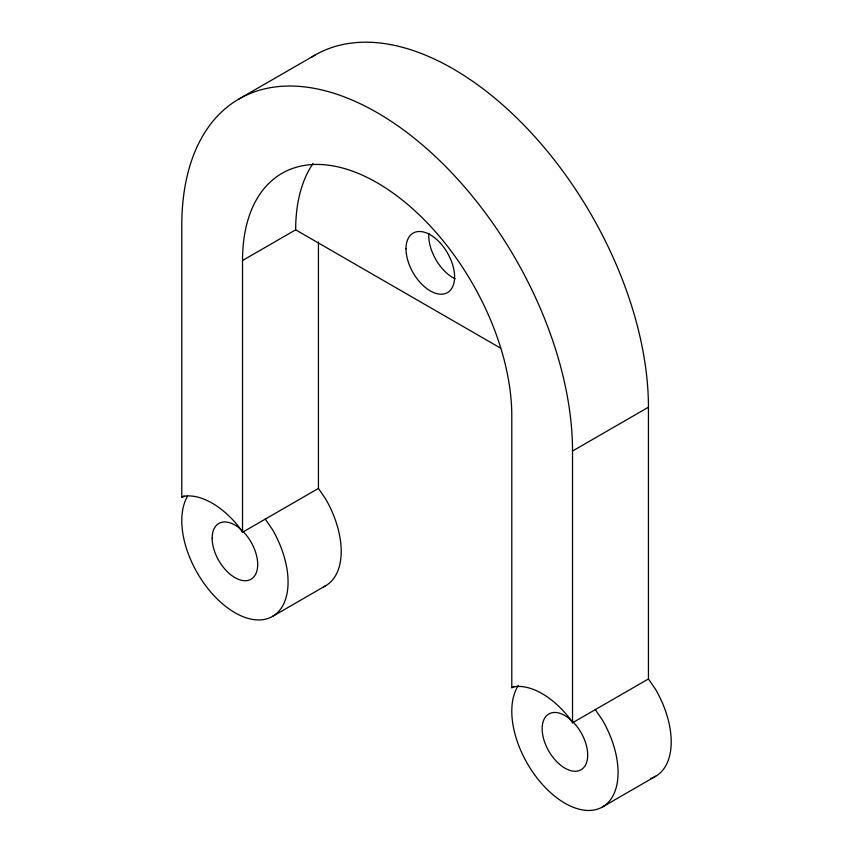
<?xml version="1.0" encoding="UTF-8"?>
<svg xmlns="http://www.w3.org/2000/svg" width="853" height="853" viewBox="0 0 853 853"><rect width="100%" height="100%" fill="white"/><g stroke="black" fill="none" stroke-linecap="round" stroke-linejoin="round"><path stroke-width="1.28" d="M239.011 98.969L314.928 55.136M318.436 241.996L318.436 488.417L242.519 532.251L242.519 260.506L295.66 229.83A190.4 109.93 60 0 1 313.008 163.509M311.601 57.151A276.287 159.522 60 0 1 525.629 126.852A276.287 159.522 60 0 1 648.44 407.212L648.44 678.945L572.523 722.779L572.523 451.034A276.287 159.522 60 0 0 377.154 112.649A276.287 159.522 60 0 0 181.785 225.448L181.785 497.182L184.067 495.87M272.502 616.431L325.643 585.744M572.523 451.034L648.44 407.212M242.519 260.506A190.4 109.93 60 0 1 377.154 182.777A190.4 109.93 60 0 1 511.789 415.976L511.789 687.71L514.071 686.398M602.506 806.949L655.648 776.273M181.785 497.182L185.581 496.019A75.149 43.386 60 0 1 238.723 526.696L242.519 532.251M511.789 687.71L515.585 686.537A75.149 43.386 60 0 1 568.727 717.224L572.523 722.779M295.66 229.83L500.487 348.088M648.44 678.945L655.648 689.501A75.149 43.386 60 0 1 651.031 778.352M595.298 709.621L602.506 720.177A75.149 43.386 60 0 1 605.929 804.571A75.149 43.386 60 0 1 535.215 775.58A75.149 43.386 60 0 1 518.24 685.62M318.436 488.417L325.643 498.973A75.149 43.386 60 0 1 323.404 586.896M265.294 519.104L272.502 529.649A75.149 43.386 60 0 1 276.223 613.808A75.149 43.386 60 0 1 205.978 586.086A75.149 43.386 60 0 1 187.585 496.137M571.777 720.742A32.211 18.595 60 0 1 580.562 770.024A32.211 18.595 60 0 1 542.849 735.563A32.211 18.595 60 0 1 570.828 719.868M455.182 278.878A34.355 19.832 60 0 1 428.867 233.296M212.152 538.2A32.211 18.595 60 0 0 246.314 580.69A32.211 18.595 60 0 0 246.314 535.14A32.211 18.595 60 0 0 212.152 538.2M406.007 248.831A34.355 19.832 60 0 0 442.44 294.168A34.355 19.832 60 0 0 442.44 245.579A34.355 19.832 60 0 0 406.007 248.831"/></g></svg>
